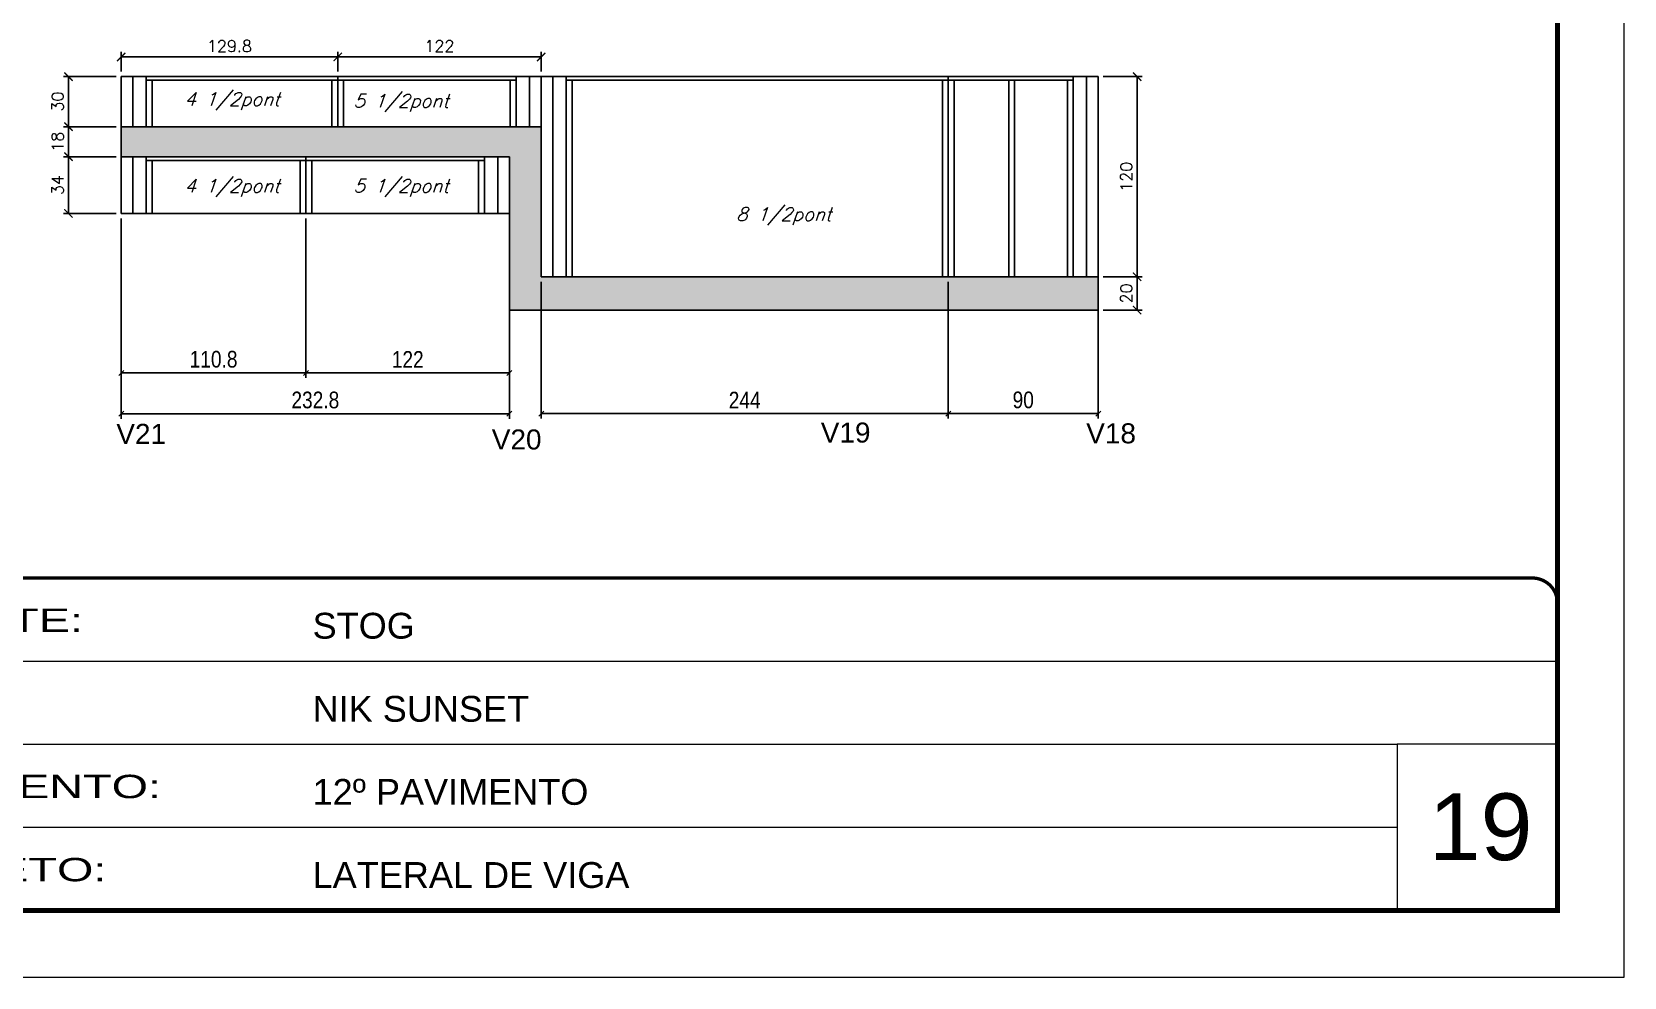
# Model space of a CAD drawing. Extents: x -10448 to -1189, y -11772 to 17235.
# Drawn here: x -6734 to -5780, y 11200 to 11767 of the extents above; entities that cross this region are included whole.
import ezdxf

# ---------------------------------------------------------------- set-up
doc = ezdxf.new("R2010")
doc.units = 0
doc.linetypes.add('CONTINUO', pattern=[0])
doc.linetypes.add('DASHED', pattern=[0.75, 0.5, -0.25])
for name, color, linetype in [('5', 5, 'Continuous'), ('COTA', 241, 'Continuous'), ('Painéis', 200, 'Continuous'), ('SARR_2.2x7', 40, 'Continuous'), ('SARR_3.5x7', 81, 'Continuous'), ('texto', 7, 'Continuous')]:
    doc.layers.add(name, color=color, linetype=linetype)
for name, color, linetype, lineweight in [('CARIMBO', 255, 'Continuous', 9), ('Folhas', 255, 'Continuous', 9), ('SARRAFO DE PRESSAO', 251, 'DASHED', 9)]:
    doc.layers.add(name, color=color, linetype=linetype, lineweight=lineweight)
doc.styles.add('ARIAL', font='arial.ttf')
doc.styles.add('COTA TECNICA', font='techl___.ttf', dxfattribs={"height": 10})
doc.styles.add('Romans', font='romans.shx')
doc.styles.get("Standard").update_dxf_attribs({"font": 'arial.ttf'})
doc.styles.add('Tecnologia', font='')
doc.styles.get('Tecnologia').set_extended_font_data('Forgotten Futurist')
doc.dimstyles.new('Cota Paínel', dxfattribs={"dimtxt": 7, "dimasz": 5, "dimexe": 3, "dimexo": 3, "dimgap": 3, "dimtad": 1, "dimdec": 1, "dimzin": 12, "dimdsep": 46, "dimtxsty": 'Romans', "dimblk": 'ARCHTICK', "dimcen": 0, "dimclrd": 4, "dimclre": 4, "dimclrt": 1, "dimadec": 1, "dimazin": 3, "dimtfac": 1, "dimtdec": 1, "dimtmove": 0, "dimatfit": 3, "dimldrblk": 'OBLIQUE', "dimfxl": 1, "dimtolj": 1, "dimtzin": 12, "dimarcsym": 0})
doc.dimstyles.new('PAINEL', dxfattribs={"dimtxt": 10, "dimasz": 3, "dimexe": 3, "dimexo": 3, "dimgap": 3, "dimtad": 1, "dimdec": 1, "dimzin": 12, "dimdsep": 46, "dimtxsty": 'COTA TECNICA', "dimblk1": 'OBLIQUE', "dimblk2": 'OBLIQUE', "dimsah": 1, "dimcen": 0.9, "dimclrd": 4, "dimclre": 4, "dimclrt": 240, "dimadec": 1, "dimazin": 3, "dimtfac": 1, "dimtdec": 1, "dimtmove": 0, "dimatfit": 3, "dimfxl": 1, "dimtolj": 1, "dimtzin": 12, "dimarcsym": 0})

# ---------------------------------------------------------------- blocks, each defined once
blk = doc.blocks.new('9999999999')
at = {"color": 30, "linetype": 'CONTINUO'}
for p, q in [((98564.56, 34379.64), (99583.98, 34379.64)), ((98564.56, 34329.83), (99487.98, 34329.83)), ((99583.98, 34329.83), (99487.98, 34329.83)), ((99487.98, 34329.83), (99487.98, 34230.21)), ((98564.56, 34280.02), (99487.98, 34280.02))]:
    blk.add_line(p, q, dxfattribs=at)
at = {"color": 30, "linetype": 'CONTINUO', "const_width": 2}
blk.add_lwpolyline([(99583.98, 34230.21), (99583.98, 34414.45, 0.414214), (99568.98, 34429.45), (98228.98, 34429.45, 0.414214), (98213.98, 34414.45), (98213.98, 34245.21, 0.414214), (98228.98, 34230.21), (99583.98, 34230.21)], format="xyb", dxfattribs=at)
at = {"layer": 'Folhas'}
blk.add_lwpolyline([(98138.98, 34190.21), (99623.98, 34190.21), (99623.98, 35240.21), (98138.98, 35240.21)], close=True, dxfattribs=at)
at = {"layer": 'Folhas', "color": 30, "const_width": 3}
blk.add_lwpolyline([(98213.98, 34230.21), (99583.98, 34230.21), (99583.98, 35200.21), (98213.98, 35200.21)], close=True, dxfattribs=at)
at = {"color": 7, "linetype": 'Continuous', "ltscale": 5, "style": 'ARIAL'}
for s, height, p in [('STOG', 15.483, (98837.68, 34393.13)), ('NIK SUNSET', 15.483, (98837.68, 34343.32)), ('12º PAVIMENTO', 15.4829, (98837.68, 34293.51)), ('LATERAL DE VIGA', 15.4829, (98837.68, 34243.7))]:
    blk.add_text(s, height=height, dxfattribs=at).set_placement(p)
at = {"layer": 'Folhas', "color": 7, "style": 'Tecnologia', "width": 1.5}
for s, p in [('CLIENTE:', (98573.65, 34397.17)), ('PAVIMENTO:', (98573.65, 34297.5)), ('PROJETO:', (98573.65, 34247.69))]:
    blk.add_text(s, height=14, dxfattribs=at).set_placement(p)
blk = doc.blocks.new('_Oblique')
at = {"color": 0, "linetype": 'ByBlock', "lineweight": -2}
blk.add_line((-0.5, -0.5), (0.5, 0.5), dxfattribs=at)
blk = doc.blocks.new('*D443')
at = {"layer": 'COTA', "color": 4, "linetype": 'ByBlock', "lineweight": -2, "transparency": 16777216}
for p, q in [((-6185.04, 11616.75), (-6185.04, 11534.77)), ((-6095.04, 11616.75), (-6095.04, 11534.77)), ((-6095.04, 11537.77), (-6185.04, 11537.77))]:
    blk.add_line(p, q, dxfattribs=at)
at = {"layer": 'Defpoints', "color": 0, "linetype": 'ByBlock', "transparency": 16777216}
for p in [(-6185.04, 11619.75), (-6095.04, 11619.75), (-6185.04, 11537.77)]:
    blk.add_point(p, dxfattribs=at)
at = {"layer": 'COTA', "color": 4, "linetype": 'ByBlock', "lineweight": -2, "transparency": 16777216, "xscale": 3, "yscale": 3, "zscale": 3, "rotation": 180}
blk.add_blockref('_Oblique', (-6185.04, 11537.77), dxfattribs=at)
at = {"layer": 'COTA', "color": 4, "linetype": 'ByBlock', "lineweight": -2, "transparency": 16777216, "xscale": 3, "yscale": 3, "zscale": 3}
blk.add_blockref('_Oblique', (-6095.04, 11537.77), dxfattribs=at)
at = {"layer": 'COTA', "color": 240, "linetype": 'ByBlock', "transparency": 16777216, "insert": (-6140.04, 11545.9), "char_height": 10, "attachment_point": 5, "style": 'COTA TECNICA'}
blk.add_mtext('\\A1;90', dxfattribs=at)
blk = doc.blocks.new('*D442')
at = {"layer": 'COTA', "color": 4, "linetype": 'ByBlock', "lineweight": -2, "transparency": 16777216}
for p, q in [((-6429.04, 11616.75), (-6429.04, 11534.77)), ((-6185.04, 11616.75), (-6185.04, 11534.77)), ((-6185.04, 11537.77), (-6429.04, 11537.77))]:
    blk.add_line(p, q, dxfattribs=at)
at = {"layer": 'Defpoints', "color": 0, "linetype": 'ByBlock', "transparency": 16777216}
for p in [(-6429.04, 11619.75), (-6185.04, 11619.75), (-6429.04, 11537.77)]:
    blk.add_point(p, dxfattribs=at)
at = {"layer": 'COTA', "color": 4, "linetype": 'ByBlock', "lineweight": -2, "transparency": 16777216, "xscale": 3, "yscale": 3, "zscale": 3, "rotation": 180}
blk.add_blockref('_Oblique', (-6429.04, 11537.77), dxfattribs=at)
at = {"layer": 'COTA', "color": 4, "linetype": 'ByBlock', "lineweight": -2, "transparency": 16777216, "xscale": 3, "yscale": 3, "zscale": 3}
blk.add_blockref('_Oblique', (-6185.04, 11537.77), dxfattribs=at)
at = {"layer": 'COTA', "color": 240, "linetype": 'ByBlock', "transparency": 16777216, "insert": (-6307.04, 11545.84), "char_height": 10, "attachment_point": 5, "style": 'COTA TECNICA'}
blk.add_mtext('\\A1;244', dxfattribs=at)
blk = doc.blocks.new('*D437')
at = {"layer": 'COTA', "color": 4, "linetype": 'ByBlock', "lineweight": -2, "transparency": 16777216}
for p, q in [((-6570.04, 11654.75), (-6570.04, 11559.16)), ((-6448.04, 11654.75), (-6448.04, 11559.16)), ((-6448.04, 11562.16), (-6570.04, 11562.16))]:
    blk.add_line(p, q, dxfattribs=at)
at = {"layer": 'Defpoints', "color": 0, "linetype": 'ByBlock', "transparency": 16777216}
for p in [(-6570.04, 11657.75), (-6448.04, 11657.75), (-6570.04, 11562.16)]:
    blk.add_point(p, dxfattribs=at)
at = {"layer": 'COTA', "color": 4, "linetype": 'ByBlock', "lineweight": -2, "transparency": 16777216, "xscale": 3, "yscale": 3, "zscale": 3, "rotation": 180}
blk.add_blockref('_Oblique', (-6570.04, 11562.16), dxfattribs=at)
at = {"layer": 'COTA', "color": 4, "linetype": 'ByBlock', "lineweight": -2, "transparency": 16777216, "xscale": 3, "yscale": 3, "zscale": 3}
blk.add_blockref('_Oblique', (-6448.04, 11562.16), dxfattribs=at)
at = {"layer": 'COTA', "color": 240, "linetype": 'ByBlock', "transparency": 16777216, "insert": (-6509.04, 11570.22), "char_height": 10, "attachment_point": 5, "style": 'COTA TECNICA'}
blk.add_mtext('\\A1;122', dxfattribs=at)
blk = doc.blocks.new('*D438')
at = {"layer": 'COTA', "color": 4, "linetype": 'ByBlock', "lineweight": -2, "transparency": 16777216}
for p, q in [((-6680.84, 11654.75), (-6680.84, 11559.16)), ((-6570.04, 11654.75), (-6570.04, 11559.16)), ((-6570.04, 11562.16), (-6680.84, 11562.16))]:
    blk.add_line(p, q, dxfattribs=at)
at = {"layer": 'Defpoints', "color": 0, "linetype": 'ByBlock', "transparency": 16777216}
for p in [(-6680.84, 11657.75), (-6570.04, 11657.75), (-6680.84, 11562.16)]:
    blk.add_point(p, dxfattribs=at)
at = {"layer": 'COTA', "color": 4, "linetype": 'ByBlock', "lineweight": -2, "transparency": 16777216, "xscale": 3, "yscale": 3, "zscale": 3, "rotation": 180}
blk.add_blockref('_Oblique', (-6680.84, 11562.16), dxfattribs=at)
at = {"layer": 'COTA', "color": 4, "linetype": 'ByBlock', "lineweight": -2, "transparency": 16777216, "xscale": 3, "yscale": 3, "zscale": 3}
blk.add_blockref('_Oblique', (-6570.04, 11562.16), dxfattribs=at)
at = {"layer": 'COTA', "color": 240, "linetype": 'ByBlock', "transparency": 16777216, "insert": (-6625.44, 11570.29), "char_height": 10, "attachment_point": 5, "style": 'COTA TECNICA'}
blk.add_mtext('\\A1;110.8', dxfattribs=at)
blk = doc.blocks.new('*D444')
at = {"layer": 'COTA', "color": 4, "linetype": 'ByBlock', "lineweight": -2, "transparency": 16777216}
for p, q in [((-6680.84, 11654.75), (-6680.84, 11534.62)), ((-6448.04, 11654.75), (-6448.04, 11534.62)), ((-6448.04, 11537.62), (-6680.84, 11537.62))]:
    blk.add_line(p, q, dxfattribs=at)
at = {"layer": 'Defpoints', "color": 0, "linetype": 'ByBlock', "transparency": 16777216}
for p in [(-6680.84, 11657.75), (-6448.04, 11657.75), (-6680.84, 11537.62)]:
    blk.add_point(p, dxfattribs=at)
at = {"layer": 'COTA', "color": 4, "linetype": 'ByBlock', "lineweight": -2, "transparency": 16777216, "xscale": 3, "yscale": 3, "zscale": 3, "rotation": 180}
blk.add_blockref('_Oblique', (-6680.84, 11537.62), dxfattribs=at)
at = {"layer": 'COTA', "color": 4, "linetype": 'ByBlock', "lineweight": -2, "transparency": 16777216, "xscale": 3, "yscale": 3, "zscale": 3}
blk.add_blockref('_Oblique', (-6448.04, 11537.62), dxfattribs=at)
at = {"layer": 'COTA', "color": 240, "linetype": 'ByBlock', "transparency": 16777216, "insert": (-6564.44, 11545.86), "char_height": 10, "attachment_point": 5, "style": 'COTA TECNICA'}
blk.add_mtext('\\A1;232.8', dxfattribs=at)
blk = doc.blocks.new('_ArchTick')
at = {"color": 0, "linetype": 'ByBlock', "const_width": 0.15}
blk.add_lwpolyline([(-0.5, -0.5), (0.5, 0.5)], dxfattribs=at)
blk = doc.blocks.new('*D439')
at = {"layer": 'COTA', "color": 4, "lineweight": -2, "transparency": 16777216}
for p, q in [((-6683.84, 11691.75), (-6715.42, 11691.75)), ((-6712.42, 11657.75), (-6712.42, 11691.75)), ((-6683.84, 11657.75), (-6715.42, 11657.75))]:
    blk.add_line(p, q, dxfattribs=at)
at = {"layer": 'Defpoints', "color": 0, "transparency": 16777216}
for p in [(-6712.42, 11691.75), (-6680.84, 11691.75), (-6680.84, 11657.75)]:
    blk.add_point(p, dxfattribs=at)
at = {"layer": 'COTA', "color": 4, "lineweight": -2, "transparency": 16777216, "xscale": 5, "yscale": 5, "zscale": 5}
for p, rotation in [((-6712.42, 11691.75), 90), ((-6712.42, 11657.75), 270)]:
    blk.add_blockref('_ArchTick', p, dxfattribs=dict(at, rotation=rotation))
at = {"layer": 'COTA', "color": 1, "transparency": 16777216, "insert": (-6718.92, 11674.75), "char_height": 7, "attachment_point": 5, "rotation": 90, "style": 'Romans'}
blk.add_mtext('\\A1;34', dxfattribs=at)
blk = doc.blocks.new('*D440')
at = {"layer": 'COTA', "color": 4, "lineweight": -2, "transparency": 16777216}
for p, q in [((-6683.84, 11709.75), (-6715.42, 11709.75)), ((-6712.42, 11691.75), (-6712.42, 11709.75)), ((-6683.84, 11691.75), (-6715.42, 11691.75))]:
    blk.add_line(p, q, dxfattribs=at)
at = {"layer": 'Defpoints', "color": 0, "transparency": 16777216}
for p in [(-6712.42, 11709.75), (-6680.84, 11709.75), (-6680.84, 11691.75)]:
    blk.add_point(p, dxfattribs=at)
at = {"layer": 'COTA', "color": 4, "lineweight": -2, "transparency": 16777216, "xscale": 5, "yscale": 5, "zscale": 5}
for p, rotation in [((-6712.42, 11709.75), 90), ((-6712.42, 11691.75), 270)]:
    blk.add_blockref('_ArchTick', p, dxfattribs=dict(at, rotation=rotation))
at = {"layer": 'COTA', "color": 1, "transparency": 16777216, "insert": (-6718.92, 11700.75), "char_height": 7, "attachment_point": 5, "rotation": 90, "style": 'Romans'}
blk.add_mtext('\\A1;18', dxfattribs=at)
blk = doc.blocks.new('*D445')
at = {"layer": 'COTA', "color": 4, "lineweight": -2, "transparency": 16777216}
for p, q in [((-6551.04, 11742.75), (-6551.04, 11754.55)), ((-6429.04, 11751.55), (-6551.04, 11751.55)), ((-6429.04, 11742.75), (-6429.04, 11754.55))]:
    blk.add_line(p, q, dxfattribs=at)
at = {"layer": 'Defpoints', "color": 0, "transparency": 16777216}
for p in [(-6551.04, 11751.55), (-6551.04, 11739.75), (-6429.04, 11739.75)]:
    blk.add_point(p, dxfattribs=at)
at = {"layer": 'COTA', "color": 4, "lineweight": -2, "transparency": 16777216, "xscale": 5, "yscale": 5, "zscale": 5, "rotation": 180}
blk.add_blockref('_ArchTick', (-6551.04, 11751.55), dxfattribs=at)
at = {"layer": 'COTA', "color": 4, "lineweight": -2, "transparency": 16777216, "xscale": 5, "yscale": 5, "zscale": 5}
blk.add_blockref('_ArchTick', (-6429.04, 11751.55), dxfattribs=at)
at = {"layer": 'COTA', "color": 1, "transparency": 16777216, "insert": (-6490.04, 11758.05), "char_height": 7, "attachment_point": 5, "style": 'Romans'}
blk.add_mtext('\\A1;122', dxfattribs=at)
blk = doc.blocks.new('*D446')
at = {"layer": 'COTA', "color": 4, "lineweight": -2, "transparency": 16777216}
for p, q in [((-6683.84, 11739.75), (-6715.42, 11739.75)), ((-6712.42, 11709.75), (-6712.42, 11739.75)), ((-6683.84, 11709.75), (-6715.42, 11709.75))]:
    blk.add_line(p, q, dxfattribs=at)
at = {"layer": 'Defpoints', "color": 0, "transparency": 16777216}
for p in [(-6712.42, 11739.75), (-6680.84, 11739.75), (-6680.84, 11709.75)]:
    blk.add_point(p, dxfattribs=at)
at = {"layer": 'COTA', "color": 4, "lineweight": -2, "transparency": 16777216, "xscale": 5, "yscale": 5, "zscale": 5}
for p, rotation in [((-6712.42, 11739.75), 90), ((-6712.42, 11709.75), 270)]:
    blk.add_blockref('_ArchTick', p, dxfattribs=dict(at, rotation=rotation))
at = {"layer": 'COTA', "color": 1, "transparency": 16777216, "insert": (-6718.92, 11724.75), "char_height": 7, "attachment_point": 5, "rotation": 90, "style": 'Romans'}
blk.add_mtext('\\A1;30', dxfattribs=at)
blk = doc.blocks.new('*D441')
at = {"layer": 'COTA', "color": 4, "lineweight": -2, "transparency": 16777216}
for p, q in [((-6680.84, 11742.75), (-6680.84, 11754.55)), ((-6551.04, 11751.55), (-6680.84, 11751.55)), ((-6551.04, 11742.75), (-6551.04, 11754.55))]:
    blk.add_line(p, q, dxfattribs=at)
at = {"layer": 'Defpoints', "color": 0, "transparency": 16777216}
for p in [(-6680.84, 11751.55), (-6680.84, 11739.75), (-6551.04, 11739.75)]:
    blk.add_point(p, dxfattribs=at)
at = {"layer": 'COTA', "color": 4, "lineweight": -2, "transparency": 16777216, "xscale": 5, "yscale": 5, "zscale": 5, "rotation": 180}
blk.add_blockref('_ArchTick', (-6680.84, 11751.55), dxfattribs=at)
at = {"layer": 'COTA', "color": 4, "lineweight": -2, "transparency": 16777216, "xscale": 5, "yscale": 5, "zscale": 5}
blk.add_blockref('_ArchTick', (-6551.04, 11751.55), dxfattribs=at)
at = {"layer": 'COTA', "color": 1, "transparency": 16777216, "insert": (-6615.94, 11758.05), "char_height": 7, "attachment_point": 5, "style": 'Romans'}
blk.add_mtext('\\A1;129.8', dxfattribs=at)
blk = doc.blocks.new('*D447')
at = {"layer": 'COTA', "color": 4, "lineweight": -2, "transparency": 16777216}
for p, q in [((-6092.04, 11739.75), (-6068.75, 11739.75)), ((-6071.75, 11619.75), (-6071.75, 11739.75)), ((-6092.04, 11619.75), (-6068.75, 11619.75))]:
    blk.add_line(p, q, dxfattribs=at)
at = {"layer": 'Defpoints', "color": 0, "transparency": 16777216}
for p in [(-6095.04, 11739.75), (-6071.75, 11739.75), (-6095.04, 11619.75)]:
    blk.add_point(p, dxfattribs=at)
at = {"layer": 'COTA', "color": 4, "lineweight": -2, "transparency": 16777216, "xscale": 5, "yscale": 5, "zscale": 5}
for p, rotation in [((-6071.75, 11739.75), 90), ((-6071.75, 11619.75), 270)]:
    blk.add_blockref('_ArchTick', p, dxfattribs=dict(at, rotation=rotation))
at = {"layer": 'COTA', "color": 1, "transparency": 16777216, "insert": (-6078.25, 11679.75), "char_height": 7, "attachment_point": 5, "rotation": 90, "style": 'Romans'}
blk.add_mtext('\\A1;120', dxfattribs=at)
blk = doc.blocks.new('*D448')
at = {"layer": 'COTA', "color": 4, "lineweight": -2, "transparency": 16777216}
for p, q in [((-6092.04, 11619.75), (-6068.75, 11619.75)), ((-6071.75, 11619.75), (-6071.75, 11599.75)), ((-6092.04, 11599.75), (-6068.75, 11599.75))]:
    blk.add_line(p, q, dxfattribs=at)
at = {"layer": 'Defpoints', "color": 0, "transparency": 16777216}
for p in [(-6095.04, 11619.75), (-6095.04, 11599.75), (-6071.75, 11599.75)]:
    blk.add_point(p, dxfattribs=at)
at = {"layer": 'COTA', "color": 4, "lineweight": -2, "transparency": 16777216, "xscale": 5, "yscale": 5, "zscale": 5}
for p, rotation in [((-6071.75, 11619.75), 90), ((-6071.75, 11599.75), 270)]:
    blk.add_blockref('_ArchTick', p, dxfattribs=dict(at, rotation=rotation))
at = {"layer": 'COTA', "color": 1, "transparency": 16777216, "insert": (-6078.25, 11609.75), "char_height": 7, "attachment_point": 5, "rotation": 90, "style": 'Romans'}
blk.add_mtext('\\A1;20', dxfattribs=at)

msp = doc.modelspace()

# ---------------------------------------------------------------- hatches: boundary and pattern name
at = {"layer": 'COTA', "linetype": 'ByBlock'}
h = msp.add_hatch(dxfattribs=at)
h.set_pattern_fill('AR-CONC', color=256, scale=0.03)
h.paths.add_polyline_path([(-6429.04, 11709.75), (-6680.84, 11709.75), (-6680.84, 11691.75), (-6448.04, 11691.75), (-6448.04, 11657.75), (-6448.04, 11599.75), (-6095.04, 11599.75), (-6095.04, 11619.75), (-6185.04, 11619.75), (-6429.04, 11619.75)])

# ---------------------------------------------------------------- linework, layer by layer
for p, q in [((-6680.84, 11691.75), (-6680.84, 11709.75)), ((-6448.04, 11657.75), (-6448.04, 11599.75)), ((-6095.04, 11619.75), (-6095.04, 11599.75)), ((-6095.04, 11599.75), (-6448.04, 11599.75))]:
    msp.add_line(p, q, dxfattribs=at)
at = {"layer": 'Painéis', "linetype": 'ByBlock'}
for p, q in [((-6429.04, 11739.75), (-6680.84, 11739.75)), ((-6680.84, 11709.75), (-6680.84, 11739.75)), ((-6551.04, 11709.75), (-6551.04, 11739.75)), ((-6551.04, 11709.75), (-6551.04, 11739.75)), ((-6429.04, 11709.75), (-6429.04, 11739.75)), ((-6185.04, 11739.75), (-6429.04, 11739.75)), ((-6429.04, 11619.75), (-6429.04, 11739.75)), ((-6429.04, 11709.75), (-6429.04, 11739.75)), ((-6095.04, 11739.75), (-6185.04, 11739.75)), ((-6185.04, 11619.75), (-6185.04, 11739.75)), ((-6185.04, 11619.75), (-6185.04, 11739.75)), ((-6095.04, 11619.75), (-6095.04, 11739.75)), ((-6429.04, 11709.75), (-6680.84, 11709.75)), ((-6448.04, 11691.75), (-6680.84, 11691.75)), ((-6680.84, 11657.75), (-6680.84, 11691.75)), ((-6570.04, 11657.75), (-6570.04, 11691.75)), ((-6448.04, 11657.75), (-6448.04, 11691.75)), ((-6448.04, 11657.75), (-6680.84, 11657.75)), ((-6185.04, 11619.75), (-6429.04, 11619.75)), ((-6095.04, 11619.75), (-6185.04, 11619.75))]:
    msp.add_line(p, q, dxfattribs=at)
at = {"layer": 'Painéis'}
msp.add_line((-6185.04, 11619.75), (-6185.04, 11619.75), dxfattribs=at)
at = {"layer": 'SARR_2.2x7', "linetype": 'Continuous'}
for p, q in [((-6673.84, 11709.75), (-6673.84, 11739.75)), ((-6551.04, 11737.55), (-6665.84, 11737.55)), ((-6444.04, 11737.55), (-6551.04, 11737.55)), ((-6436.04, 11709.75), (-6436.04, 11739.75)), ((-6422.04, 11619.75), (-6422.04, 11739.75)), ((-6185.04, 11737.55), (-6414.04, 11737.55)), ((-6110.04, 11737.55), (-6185.04, 11737.55)), ((-6102.04, 11619.75), (-6102.04, 11739.75)), ((-6673.84, 11657.75), (-6673.84, 11691.75)), ((-6570.04, 11689.55), (-6665.84, 11689.55)), ((-6463.04, 11689.55), (-6570.04, 11689.55)), ((-6455.04, 11657.75), (-6455.04, 11691.75))]:
    msp.add_line(p, q, dxfattribs=at)
at = {"layer": 'SARR_3.5x7'}
for p, q in [((-6665.84, 11739.75), (-6665.84, 11709.75)), ((-6662.34, 11737.55), (-6662.34, 11709.75)), ((-6554.54, 11737.55), (-6554.54, 11709.75)), ((-6551.04, 11739.75), (-6551.04, 11709.75)), ((-6547.54, 11737.55), (-6547.54, 11709.75)), ((-6447.54, 11737.55), (-6447.54, 11709.75)), ((-6444.04, 11739.75), (-6444.04, 11709.75)), ((-6429.04, 11739.75), (-6429.04, 11709.75)), ((-6429.04, 11739.75), (-6429.04, 11709.75)), ((-6414.04, 11739.75), (-6414.04, 11619.75)), ((-6410.54, 11737.55), (-6410.54, 11619.75)), ((-6188.54, 11737.55), (-6188.54, 11619.75)), ((-6185.04, 11739.75), (-6185.04, 11619.75)), ((-6185.04, 11739.75), (-6185.04, 11619.75)), ((-6181.54, 11737.55), (-6181.54, 11619.75)), ((-6148.72, 11737.55), (-6148.72, 11619.75)), ((-6145.22, 11737.55), (-6145.22, 11619.75)), ((-6113.54, 11737.55), (-6113.54, 11619.75)), ((-6110.04, 11739.75), (-6110.04, 11619.75)), ((-6662.34, 11709.75), (-6665.84, 11709.75)), ((-6551.04, 11709.75), (-6554.54, 11709.75)), ((-6547.54, 11709.75), (-6551.04, 11709.75)), ((-6665.84, 11691.75), (-6665.84, 11657.75)), ((-6662.34, 11689.55), (-6662.34, 11657.75)), ((-6573.54, 11689.55), (-6573.54, 11657.75)), ((-6570.04, 11689.55), (-6570.04, 11657.75)), ((-6566.54, 11689.55), (-6566.54, 11657.75)), ((-6466.54, 11689.55), (-6466.54, 11657.75)), ((-6463.04, 11691.75), (-6463.04, 11657.75)), ((-6662.34, 11657.75), (-6665.84, 11657.75)), ((-6570.04, 11657.75), (-6573.54, 11657.75)), ((-6566.54, 11657.75), (-6570.04, 11657.75)), ((-6463.04, 11657.75), (-6466.54, 11657.75)), ((-6410.54, 11619.75), (-6414.04, 11619.75)), ((-6185.04, 11619.75), (-6188.54, 11619.75)), ((-6181.54, 11619.75), (-6185.04, 11619.75)), ((-6110.04, 11619.75), (-6113.54, 11619.75))]:
    msp.add_line(p, q, dxfattribs=at)

# ---------------------------------------------------------------- block references
at = {"layer": 'SARRAFO DE PRESSAO', "color": 6, "linetype": 'ByBlock'}
msp.add_blockref('9999999999', (-105403.76, -22990.28), dxfattribs=at)

# ---------------------------------------------------------------- texts
at = {"layer": '5', "linetype": 'Continuous'}
for s, rotation, p in [('V21', 359.99996, (-6683.74, 11519.6)), ('V19', 0.00004, (-6261.43, 11520.39)), ('V18', 359.99996, (-6102.28, 11519.92)), ('V20', 359.99996, (-6458.66, 11516.24))]:
    msp.add_text(s, height=12, rotation=rotation, dxfattribs=at).set_placement(p)
at = {"layer": 'CARIMBO', "style": 'ARIAL'}
msp.add_text('19', height=40, dxfattribs=at).set_placement((-5896.92, 11270.07))
at = {"layer": 'texto', "color": 2, "char_height": 8, "attachment_point": 5, "style": 'Romans'}
for s, insert in [('{\\Q19;\\C256;4 1/2pont}', (-6614.38, 11724.97)), ('{\\Q19;\\C256;5 1/2pont}', (-6513.04, 11723.92)), ('{\\Q19;\\C256;4 1/2pont}', (-6614.38, 11672.97)), ('{\\Q19;\\C256;5 1/2pont}', (-6513.04, 11672.97)), ('{\\Q19;\\C256;8 1/2pont}', (-6283.64, 11655.97))]:
    msp.add_mtext(s, dxfattribs=dict(at, insert=insert))

# ---------------------------------------------------------------- dimensions: what is measured, and where the dimension line sits
at = {"layer": 'COTA'}
for base, p1, p2, angle, picture, middle in [((-6680.84, 11751.55), (-6551.04, 11739.75), (-6680.84, 11739.75), 180, '*D441', (-6615.94, 11758.05)), ((-6551.04, 11751.55), (-6429.04, 11739.75), (-6551.04, 11739.75), 180, '*D445', (-6490.04, 11758.05)), ((-6712.42, 11739.75), (-6680.84, 11709.75), (-6680.84, 11739.75), 90, '*D446', (-6718.92, 11724.75)), ((-6071.75, 11739.75), (-6095.04, 11619.75), (-6095.04, 11739.75), 90, '*D447', (-6078.25, 11679.75)), ((-6712.42, 11691.75), (-6680.84, 11657.75), (-6680.84, 11691.75), 90, '*D439', (-6718.92, 11674.75)), ((-6071.75, 11599.75), (-6095.04, 11619.75), (-6095.04, 11599.75), 90, '*D448', (-6078.25, 11609.75))]:
    dim = msp.add_linear_dim(base=base, p1=p1, p2=p2, angle=angle, dimstyle='Cota Paínel', dxfattribs=at)
    dim.commit()
    dim.dimension.update_dxf_attribs({"geometry": picture, "text_midpoint": middle})
dim = msp.add_linear_dim(base=(-6712.42, 11709.75), p1=(-6680.84, 11691.75), p2=(-6680.84, 11709.75), angle=90, dimstyle='Cota Paínel', dxfattribs=at)
dim.commit()
dim.dimension.update_dxf_attribs({"geometry": '*D440', "text_midpoint": (-6712.42, 11700.75), "dimtype": 160})
at = {"layer": 'COTA', "linetype": 'ByBlock'}
dim = msp.add_linear_dim(base=(-6680.84, 11562.16), p1=(-6570.04, 11657.75), p2=(-6680.84, 11657.75), angle=180, dimstyle='PAINEL', override={"dimtmove": 1}, dxfattribs=at)
dim.commit()
dim.dimension.update_dxf_attribs({"geometry": '*D438', "text_midpoint": (-6625.44, 11570.29)})
for base, p1, p2, picture, middle in [((-6680.84, 11537.62), (-6448.04, 11657.75), (-6680.84, 11657.75), '*D444', (-6564.44, 11545.86)), ((-6570.04, 11562.16), (-6448.04, 11657.75), (-6570.04, 11657.75), '*D437', (-6509.04, 11570.22)), ((-6429.04, 11537.77), (-6185.04, 11619.75), (-6429.04, 11619.75), '*D442', (-6307.04, 11545.84)), ((-6185.04, 11537.77), (-6095.04, 11619.75), (-6185.04, 11619.75), '*D443', (-6140.04, 11545.9))]:
    dim = msp.add_linear_dim(base=base, p1=p1, p2=p2, angle=180, dimstyle='PAINEL', dxfattribs=at)
    dim.commit()
    dim.dimension.update_dxf_attribs({"geometry": picture, "text_midpoint": middle})

doc.saveas('drawing.dxf')
